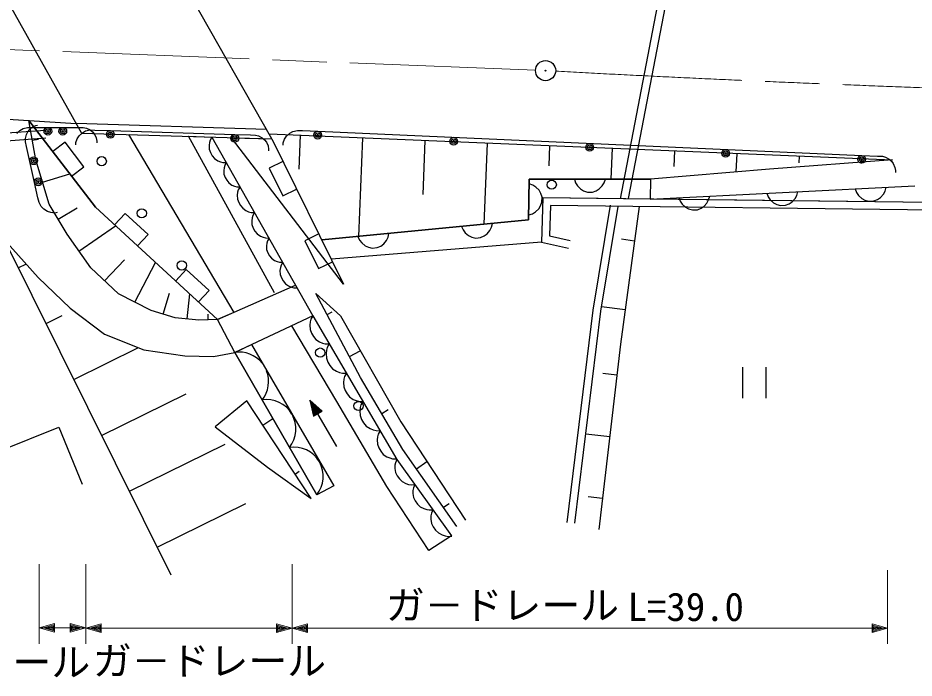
# Model space of a CAD drawing. Units: millimetres, scale not verified. Extents: x 40000 to 680000, y 20000 to 380000.
# Drawn here: x 335194 to 392862, y 247393 to 289893 of the extents above; entities that cross this region are included whole.
import ezdxf
from ezdxf.enums import TextEntityAlignment as Align

# ---------------------------------------------------------------- set-up
doc = ezdxf.new("R2010")
doc.units = ezdxf.units.MM
doc.header["$LTSCALE"] = 1000
doc.linetypes.add('CHAIN', pattern=[18.5, 12, -1.5, 3.5, -1.5])
for name, color, linetype, lineweight in [('S-BGD', 7, 'Continuous', 25), ('S-BMK', 2, 'CHAIN', 13), ('S-BMK-SRVR', 3, 'Continuous', 25), ('S-STR-HTXT', 7, 'Continuous', 13), ('S-STR-STR1', 1, 'Continuous', 25)]:
    doc.layers.add(name, color=color, linetype=linetype, lineweight=lineweight)
doc.styles.add('ＭＳ ゴシック', font='')
doc.styles.get('ＭＳ ゴシック').set_extended_font_data('MS Gothic')

msp = doc.modelspace()

# ---------------------------------------------------------------- linework, layer by layer
at = {"layer": 'S-BGD'}
for p, q in [((377884, 298693), (373944, 278256)), ((378384, 298643), (374454, 278257)), ((320764, 284213), (335897, 283292)), ((340187, 277708), (335897, 283292)), ((335897, 283292), (338949, 283090)), ((336341, 280760), (335897, 283292)), ((335897, 283292), (340187, 277708)), ((313577, 280976), (336948, 282669)), ((335123, 282447), (335323, 282646)), ((335323, 282646), (335523, 282765)), ((335523, 282765), (335803, 282845)), ((335803, 282845), (336123, 282845)), ((335821, 282566), (335952, 282717)), ((335952, 282717), (336160, 282885)), ((336123, 282845), (337123, 282845)), ((336160, 282885), (336346, 282967)), ((336346, 282967), (336463, 282993)), ((337123, 282845), (338079, 282845)), ((338079, 282845), (339079, 282845)), ((351192, 282713), (338949, 283090)), ((339079, 282845), (339399, 282845)), ((339346, 282502), (339549, 282615)), ((339399, 282845), (339599, 282805)), ((339549, 282615), (339832, 282686)), ((339599, 282805), (339839, 282685)), ((339832, 282686), (340152, 282676)), ((339839, 282685), (339999, 282566)), ((340152, 282676), (341151, 282644)), ((341151, 282644), (349157, 282394)), ((352688, 282475), (352893, 282586)), ((352893, 282586), (353176, 282653)), ((353176, 282653), (353496, 282638)), ((353496, 282638), (354495, 282594)), ((354495, 282594), (389505, 281041)), ((313849, 280497), (336984, 282173)), ((335674, 282125), (335739, 282384)), ((335678, 281922), (335674, 282125)), ((335739, 282384), (335821, 282566)), ((336119, 282026), (336516, 282095)), ((338926, 281878), (339013, 282114)), ((339013, 282114), (339139, 282309)), ((339139, 282309), (339346, 282502)), ((339290, 282483), (351537, 282105)), ((339999, 282566), (340119, 282407)), ((340119, 282407), (340239, 282168)), ((340239, 282168), (340279, 281969)), ((342318, 282389), (349086, 270939)), ((351703, 272198), (346168, 282271)), ((346168, 282271), (347672, 282224)), ((347562, 282033), (347519, 281878)), ((347672, 282224), (347562, 282033)), ((347672, 282224), (353173, 272504)), ((356152, 272752), (348935, 282174)), ((348935, 282174), (351537, 282105)), ((349157, 282394), (350157, 282363)), ((350157, 282363), (350477, 282353)), ((350477, 282353), (350675, 282307)), ((350675, 282307), (350912, 282180)), ((350912, 282180), (351068, 282055)), ((351068, 282055), (351183, 281893)), ((351358, 282421), (391477, 280751)), ((351537, 282105), (356152, 272752)), ((352260, 281857), (352350, 282092)), ((352350, 282092), (352479, 282285)), ((352479, 282285), (352688, 282475)), ((353364, 282337), (353272, 280148)), ((357376, 282170), (357109, 275827)), ((361388, 282003), (361242, 278533)), ((335748, 281612), (335678, 281922)), ((335965, 280641), (335748, 281612)), ((338229, 281894), (337435, 281290)), ((339444, 280313), (338229, 281894)), ((338921, 281719), (338926, 281878)), ((340279, 281969), (340279, 281850)), ((347519, 281878), (347494, 281691)), ((347494, 281691), (347507, 281438)), ((347507, 281438), (347585, 281221)), ((351183, 281893), (351295, 281650)), ((351295, 281650), (351329, 281450)), ((351329, 281450), (351325, 281331)), ((352253, 281698), (352260, 281857)), ((365400, 281836), (365180, 276613)), ((369412, 281669), (369357, 280380)), ((373424, 281502), (373340, 279521)), ((347585, 281221), (347697, 281024)), ((347697, 281024), (347842, 280845)), ((377435, 281335), (377393, 280320)), ((381447, 281168), (381397, 279978)), ((385459, 281001), (385441, 280565)), ((389505, 281041), (390504, 280997)), ((390504, 280997), (390824, 280983)), ((390824, 280983), (391022, 280934)), ((391022, 280934), (391256, 280804)), ((336267, 279288), (335965, 280641)), ((337196, 277898), (336341, 280760)), ((338649, 279709), (339444, 280313)), ((347842, 280845), (348053, 280703)), ((348053, 280703), (348227, 280626)), ((348227, 280626), (348382, 280583)), ((348382, 280583), (348604, 280577)), ((348500, 280396), (348459, 280249)), ((348604, 280577), (348500, 280396)), ((352250, 280660), (351352, 280222)), ((391477, 280751), (383569, 280158)), ((389471, 280834), (389458, 280528)), ((391256, 280804), (391411, 280678)), ((391411, 280678), (391523, 280514)), ((391523, 280514), (391633, 280270)), ((336768, 279329), (338539, 279853)), ((348459, 280249), (348435, 280072)), ((348435, 280072), (348447, 279832)), ((348447, 279832), (348522, 279627)), ((351352, 280222), (352233, 278435)), ((383569, 280158), (375902, 279521)), ((391633, 280270), (391664, 280069)), ((391664, 280069), (391658, 279950)), ((336484, 278317), (336267, 279288)), ((348522, 279627), (348628, 279440)), ((348628, 279440), (348765, 279270)), ((348765, 279270), (348965, 279136)), ((348965, 279136), (349130, 279064)), ((368057, 276892), (368098, 279521)), ((368098, 279521), (368057, 276892)), ((368332, 279118), (368093, 279201)), ((368098, 279521), (375902, 279521)), ((375902, 279521), (368098, 279521)), ((368530, 278996), (368332, 279118)), ((371000, 279521), (371080, 279282)), ((371080, 279282), (371200, 279083)), ((372800, 279083), (372920, 279282)), ((372920, 279282), (373000, 279521)), ((375902, 279521), (375876, 278232)), ((349130, 279064), (349277, 279023)), ((349277, 279023), (349487, 279017)), ((349334, 278671), (349309, 278483)), ((349377, 278825), (349334, 278671)), ((349487, 279017), (349377, 278825)), ((352233, 278435), (353131, 278874)), ((368727, 278794), (368530, 278996)), ((368844, 278593), (368727, 278794)), ((368920, 278353), (368844, 278593)), ((371200, 279083), (371400, 278884)), ((371400, 278884), (371600, 278765)), ((371600, 278765), (371840, 278685)), ((371840, 278685), (372160, 278685)), ((372160, 278685), (372400, 278765)), ((372400, 278765), (372600, 278884)), ((372600, 278884), (372800, 279083)), ((375876, 278232), (392901, 279085)), ((383390, 278609), (383482, 278374)), ((385320, 278466), (385387, 278709)), ((389065, 278893), (389157, 278658)), ((389157, 278658), (389287, 278466)), ((390695, 278337), (390885, 278546)), ((390885, 278546), (390995, 278750)), ((390995, 278750), (391063, 278993)), ((336553, 278006), (336484, 278317)), ((336692, 277752), (336553, 278006)), ((349309, 278483), (349322, 278230)), ((349322, 278230), (349400, 278014)), ((349400, 278014), (349512, 277816)), ((368832, 277797), (368915, 278035)), ((368980, 278316), (368889, 275464)), ((368980, 278316), (368889, 275464)), ((368915, 278035), (368920, 278353)), ((393949, 278014), (368980, 278316)), ((375876, 278232), (368980, 278316)), ((393949, 278014), (375876, 278232)), ((377715, 278324), (377807, 278090)), ((377807, 278090), (377937, 277897)), ((379345, 277769), (379535, 277977)), ((379535, 277977), (379644, 278182)), ((379644, 278182), (379712, 278424)), ((383482, 278374), (383612, 278182)), ((383612, 278182), (383822, 277993)), ((383822, 277993), (384027, 277884)), ((384826, 277924), (385020, 278053)), ((385020, 278053), (385210, 278262)), ((385210, 278262), (385320, 278466)), ((389287, 278466), (389497, 278277)), ((389497, 278277), (389703, 278168)), ((389703, 278168), (389946, 278100)), ((389946, 278100), (390266, 278116)), ((390266, 278116), (390502, 278208)), ((390502, 278208), (390695, 278337)), ((336852, 277583), (336692, 277752)), ((337091, 277432), (336852, 277583)), ((337312, 277359), (337091, 277432)), ((338362, 275965), (337196, 277898)), ((337779, 276931), (339015, 277669)), ((348044, 270478), (340187, 277708)), ((349512, 277816), (349657, 277637)), ((349657, 277637), (349868, 277495)), ((349868, 277495), (350042, 277419)), ((350042, 277419), (350198, 277376)), ((368303, 277288), (368505, 277404)), ((368505, 277404), (368708, 277600)), ((368708, 277600), (368832, 277797)), ((369464, 277812), (369402, 275857)), ((394449, 277510), (369464, 277812)), ((372209, 271087), (373322, 277840)), ((372209, 271087), (373322, 277840)), ((372704, 271017), (373815, 277760)), ((372704, 271017), (373815, 277760)), ((372704, 271017), (373815, 277760)), ((375165, 277744), (373974, 268885)), ((377937, 277897), (378146, 277709)), ((378146, 277709), (378352, 277599)), ((378352, 277599), (378596, 277532)), ((378596, 277532), (378916, 277548)), ((378916, 277548), (379151, 277639)), ((379151, 277639), (379345, 277769)), ((384027, 277884), (384271, 277816)), ((384271, 277816), (384591, 277832)), ((384591, 277832), (384826, 277924)), ((337564, 277333), (337312, 277359)), ((337720, 277367), (337564, 277333)), ((342097, 277306), (341417, 276576)), ((343565, 275955), (342097, 277306)), ((350198, 277376), (350419, 277370)), ((350266, 277024), (350241, 276836)), ((350241, 276836), (350254, 276583)), ((350309, 277178), (350266, 277024)), ((350419, 277370), (350309, 277178)), ((354744, 275597), (368057, 276892)), ((368057, 276892), (354744, 275597)), ((368062, 277212), (368303, 277288)), ((339120, 274882), (341481, 276517)), ((350254, 276583), (350332, 276367)), ((350332, 276367), (350444, 276169)), ((363734, 276472), (363837, 276242)), ((363837, 276242), (363976, 276056)), ((365568, 276211), (365668, 276420)), ((365668, 276420), (365724, 276666)), ((339878, 273799), (338362, 275965)), ((342886, 275225), (343565, 275955)), ((350444, 276169), (350589, 275990)), ((350589, 275990), (350800, 275848)), ((350800, 275848), (350974, 275772)), ((350974, 275772), (351130, 275729)), ((351130, 275729), (351351, 275723)), ((351351, 275723), (351247, 275541)), ((354557, 275983), (353660, 275545)), ((357077, 275824), (357180, 275594)), ((358911, 275563), (359011, 275773)), ((359011, 275773), (359068, 276018)), ((363976, 276056), (364194, 275877)), ((364194, 275877), (364405, 275778)), ((364405, 275778), (364651, 275722)), ((364651, 275722), (364970, 275753)), ((364970, 275753), (365201, 275855)), ((365201, 275855), (365388, 275993)), ((365388, 275993), (365568, 276211)), ((369402, 275857), (370729, 275556)), ((345049, 254028), (334319, 275609)), ((334319, 275609), (336496, 273172)), ((351206, 275395), (351183, 275217)), ((351183, 275217), (351195, 274977)), ((351247, 275541), (351206, 275395)), ((353660, 275545), (354541, 273759)), ((368889, 275464), (355381, 274358)), ((357180, 275594), (357319, 275408)), ((357319, 275408), (357537, 275229)), ((357537, 275229), (357748, 275130)), ((357748, 275130), (357995, 275074)), ((357995, 275074), (358313, 275105)), ((358313, 275105), (358544, 275207)), ((358544, 275207), (358732, 275346)), ((358732, 275346), (358911, 275563)), ((368889, 275464), (370618, 275071)), ((374867, 275529), (374034, 275640)), ((351195, 274977), (351269, 274773)), ((351269, 274773), (351375, 274585)), ((351375, 274585), (351512, 274416)), ((335213, 273810), (335738, 274069)), ((340773, 272967), (342043, 274319)), ((342717, 271594), (344050, 274153)), ((351512, 274416), (351712, 274281)), ((351712, 274281), (351877, 274209)), ((351877, 274209), (352024, 274168)), ((352024, 274168), (352234, 274162)), ((352125, 273971), (352081, 273816)), ((352234, 274162), (352125, 273971)), ((354541, 273759), (355438, 274197)), ((341667, 272136), (339878, 273799)), ((346025, 273691), (345346, 272961)), ((347493, 272340), (346025, 273691)), ((352081, 273816), (352056, 273629)), ((352056, 273629), (352069, 273376)), ((352069, 273376), (352148, 273159)), ((336496, 273172), (338557, 271200)), ((352148, 273159), (352259, 272962)), ((352259, 272962), (352404, 272783)), ((352404, 272783), (352616, 272641)), ((346814, 271610), (347493, 272340)), ((348044, 270478), (353063, 272698)), ((352616, 272641), (352789, 272565)), ((352789, 272565), (352945, 272521)), ((352945, 272521), (353166, 272515)), ((353063, 272698), (354161, 270708)), ((343766, 271053), (341667, 272136)), ((344544, 270821), (344951, 272173)), ((346079, 270511), (346247, 272132)), ((357242, 266752), (354373, 272158)), ((354373, 272158), (355945, 270704)), ((338557, 271200), (340773, 269537)), ((345321, 270589), (343766, 271053)), ((370541, 257418), (372209, 271087)), ((370541, 257418), (372209, 271087)), ((374272, 271100), (372751, 271302)), ((337001, 270213), (338041, 270725)), ((346838, 270434), (345321, 270589)), ((348044, 270478), (346838, 270434)), ((347441, 270456), (347428, 270815)), ((349086, 270939), (348044, 270478)), ((349150, 268356), (348044, 270478)), ((354161, 270708), (349150, 268356)), ((354043, 270495), (353998, 270323)), ((354161, 270708), (354043, 270495)), ((354161, 270708), (359577, 261473)), ((355090, 270807), (355407, 270973)), ((355945, 270704), (359834, 263899)), ((371038, 257358), (372704, 271017)), ((371038, 257358), (372704, 271017)), ((371038, 257358), (372704, 271017)), ((355708, 265193), (352815, 270077)), ((353998, 270323), (353974, 270116)), ((353974, 270116), (353992, 269836)), ((340773, 269537), (343300, 268531)), ((353992, 269836), (354083, 269598)), ((354083, 269598), (354210, 269382)), ((354210, 269382), (354373, 269186)), ((349150, 268356), (350218, 268858)), ((350218, 268858), (355515, 259780)), ((354373, 269186), (354609, 269033)), ((354609, 269033), (354802, 268952)), ((354802, 268952), (354974, 268907)), ((354974, 268907), (355219, 268904)), ((355219, 268904), (355096, 268680)), ((373974, 268885), (372585, 256963)), ((338790, 266617), (342957, 268667)), ((343300, 268531), (345943, 268144)), ((347771, 268106), (349150, 268356)), ((354421, 259190), (349150, 268356)), ((349150, 268356), (354421, 259190)), ((355048, 268500), (355023, 268283)), ((355023, 268283), (355042, 267990)), ((355096, 268680), (355048, 268500)), ((356525, 268104), (357222, 268470)), ((345943, 268144), (347771, 268106)), ((355042, 267990), (355137, 267741)), ((355137, 267741), (355270, 267514)), ((355270, 267514), (355441, 267309)), ((355441, 267309), (355688, 267149)), ((355688, 267149), (355891, 267064)), ((355891, 267064), (356071, 267016)), ((356071, 267016), (356328, 267013)), ((356328, 267013), (356210, 266800)), ((381827, 267413), (381827, 265423)), ((383347, 265423), (383347, 267413)), ((356165, 266628), (356140, 266421)), ((356210, 266800), (356165, 266628)), ((359972, 262115), (357242, 266752)), ((373743, 266898), (372831, 267003)), ((356140, 266421), (356159, 266141)), ((356159, 266141), (356249, 265904)), ((356249, 265904), (356376, 265687)), ((340578, 263020), (346022, 265699)), ((350746, 265581), (354421, 259190)), ((355714, 262305), (353986, 265278)), ((353986, 265278), (354210, 264257)), ((354764, 264576), (353986, 265278)), ((356376, 265687), (356540, 265491)), ((356540, 265491), (356775, 265338)), ((356775, 265338), (356969, 265257)), ((349925, 265251), (347880, 263560)), ((354064, 258953), (349925, 265251)), ((354046, 265175), (354242, 264322)), ((354692, 264581), (354046, 265175)), ((354106, 265071), (354274, 264386)), ((354620, 264585), (354106, 265071)), ((354167, 264968), (354306, 264450)), ((354548, 264590), (354167, 264968)), ((354227, 264865), (354338, 264515)), ((354476, 264594), (354227, 264865)), ((354307, 264727), (354370, 264579)), ((354404, 264599), (354307, 264727)), ((358932, 259720), (355708, 265193)), ((356969, 265257), (357141, 265212)), ((357141, 265212), (357386, 265209)), ((357215, 264805), (357190, 264588)), ((357263, 264985), (357215, 264805)), ((357386, 265209), (357263, 264985)), ((354210, 264257), (354764, 264576)), ((354242, 264322), (354692, 264581)), ((354274, 264386), (354620, 264585)), ((354306, 264450), (354548, 264590)), ((354338, 264515), (354476, 264594)), ((354370, 264579), (354404, 264599)), ((357190, 264588), (357209, 264295)), ((357209, 264295), (357304, 264046)), ((358607, 264434), (359022, 264676)), ((347880, 263560), (351255, 260962)), ((350960, 263677), (351601, 264094)), ((357304, 264046), (357437, 263819)), ((357437, 263819), (357608, 263615)), ((357608, 263615), (357855, 263454)), ((359834, 263899), (364000, 257560)), ((333969, 261995), (337818, 263542)), ((337818, 263542), (339334, 259868)), ((357855, 263454), (358057, 263369)), ((358057, 263369), (358238, 263322)), ((358238, 263322), (358495, 263318)), ((358377, 263105), (358331, 262933)), ((358495, 263318), (358377, 263105)), ((373280, 262924), (371739, 263102)), ((342367, 259423), (348534, 262458)), ((358331, 262933), (358307, 262726)), ((358307, 262726), (358325, 262446)), ((358325, 262446), (358416, 262209)), ((358416, 262209), (358543, 261992)), ((358543, 261992), (358706, 261797)), ((363448, 257149), (359972, 262115)), ((358706, 261797), (358942, 261643)), ((358942, 261643), (359135, 261562)), ((359135, 261562), (359308, 261517)), ((359308, 261517), (359553, 261514)), ((359483, 261261), (359455, 261094)), ((359577, 261473), (359483, 261261)), ((359577, 261473), (363101, 256557)), ((360841, 260874), (361516, 261341)), ((351255, 260962), (354064, 258953)), ((353029, 260527), (353301, 260704)), ((359455, 261094), (359450, 260895)), ((359450, 260895), (359492, 260631)), ((359492, 260631), (359599, 260414)), ((359599, 260414), (359738, 260220)), ((359738, 260220), (359910, 260048)), ((355515, 259780), (354421, 259190)), ((361639, 255616), (358932, 259720)), ((359910, 260048), (360147, 259923)), ((360147, 259923), (360338, 259863)), ((360338, 259863), (360505, 259835)), ((360505, 259835), (360738, 259853)), ((360644, 259641), (360616, 259474)), ((360738, 259853), (360644, 259641)), ((360616, 259474), (360612, 259275)), ((360612, 259275), (360653, 259012)), ((360653, 259012), (360760, 258794)), ((372817, 258950), (371879, 259058)), ((344155, 255826), (349861, 258634)), ((360760, 258794), (360899, 258600)), ((360899, 258600), (361071, 258428)), ((361071, 258428), (361308, 258303)), ((362579, 258390), (362940, 258640)), ((361308, 258303), (361499, 258243)), ((361499, 258243), (361666, 258215)), ((361666, 258215), (361899, 258233)), ((361772, 257835), (361766, 257626)), ((361801, 258010), (361772, 257835)), ((361899, 258233), (361801, 258010)), ((361766, 257626), (361810, 257349)), ((361810, 257349), (361922, 257121)), ((361922, 257121), (362069, 256917)), ((362069, 256917), (362249, 256737)), ((362249, 256737), (362498, 256606)), ((363101, 256557), (361639, 255616)), ((362498, 256606), (362698, 256542)), ((362698, 256542), (362874, 256513)), ((362874, 256513), (363118, 256532))]:
    msp.add_line(p, q, dxfattribs=at)
for centre, major_axis in [((337123, 282596), (250, 0)), ((337123, 282596), (150, 0)), ((337123, 282596), (50, 0)), ((338079, 282596), (250, 0)), ((338079, 282596), (150, 0)), ((338079, 282596), (50, 0)), ((341143, 282396), (250, 0)), ((354484, 282346), (250, 0)), ((341143, 282396), (150, 0)), ((341143, 282396), (50, 0)), ((349150, 282145), (250, 0)), ((349150, 282145), (150, 0)), ((349150, 282145), (50, 0)), ((354484, 282346), (150, 0)), ((354484, 282346), (50, 0)), ((363236, 281958), (250, 0)), ((363236, 281958), (150, 0)), ((363236, 281958), (50, 0)), ((371989, 281569), (250, 0)), ((371989, 281569), (150, 0)), ((371989, 281569), (50, 0)), ((380741, 281181), (250, 0)), ((336209, 280695), (250, 0)), ((340584, 280666), (300, 0)), ((380741, 281181), (150, 0)), ((380741, 281181), (50, 0)), ((389494, 280793), (250, 0)), ((389494, 280793), (150, 0)), ((336209, 280695), (150, 0)), ((336209, 280695), (50, 0)), ((389494, 280793), (50, 0)), ((336511, 279342), (250, 0)), ((336511, 279342), (150, 0)), ((336511, 279342), (50, 0)), ((369542, 279157), (300, 0)), ((343161, 277313), (300, 0)), ((345737, 273959), (300, 0)), ((354650, 268346), (300, 0)), ((357113, 264910), (300, 0))]:
    msp.add_ellipse(centre, major_axis=major_axis, ratio=0.994777, dxfattribs=at)
for centre, start_param, end_param in [((349431, 266489), 0.678808, 1.719343), ((349431, 266489), 5.60305, 6.656103), ((351188, 263433), 0.529632, 1.719343), ((351188, 263433), 5.60305, 6.805279), ((352945, 260378), 5.60305, 8.002528)]:
    msp.add_ellipse(centre, major_axis=(1898, 0), ratio=0.994777, start_param=start_param, end_param=end_param, dxfattribs=at)
at = {"layer": 'S-BMK'}
msp.add_line((301105, 289174), (368501, 286525), dxfattribs=at)
msp.add_ellipse((440344, 1577793), major_axis=(1300024, 0), ratio=0.994777, start_param=4.658098, end_param=4.733741, dxfattribs=at)
at = {"layer": 'S-BMK-SRVR'}
for major_axis in [(650, 0), (26, 0)]:
    msp.add_ellipse((369150, 286499), major_axis=major_axis, ratio=0.994777, dxfattribs=at)
at = {"layer": 'S-STR-HTXT'}
for p, q in [((336555, 254717), (336555, 249601)), ((339555, 254727), (339555, 249605)), ((352831, 249605), (352831, 254727)), ((391160, 249605), (391160, 254343)), ((336555, 250624), (337555, 250903)), ((337555, 250903), (337555, 250346)), ((338555, 250346), (338555, 250903)), ((338555, 250903), (339555, 250624)), ((339555, 250600), (340555, 250879)), ((340555, 250879), (340555, 250321)), ((351831, 250321), (351831, 250879)), ((351831, 250879), (352831, 250600)), ((352831, 250600), (353831, 250879)), ((353831, 250879), (353831, 250321)), ((390160, 250321), (390160, 250879)), ((390160, 250879), (391160, 250600)), ((337555, 250346), (336555, 250624)), ((336555, 250624), (339555, 250624)), ((336835, 250624), (337515, 250823)), ((337515, 250425), (336835, 250624)), ((336995, 250624), (337475, 250744)), ((337475, 250505), (336995, 250624)), ((337235, 250624), (337435, 250664)), ((337435, 250585), (337235, 250624)), ((337435, 250664), (337435, 250585)), ((337475, 250744), (337475, 250505)), ((337515, 250823), (337515, 250425)), ((339555, 250624), (338555, 250346)), ((338595, 250425), (338595, 250823)), ((338595, 250823), (339275, 250624)), ((339275, 250624), (338595, 250425)), ((338635, 250505), (338635, 250744)), ((338635, 250744), (339115, 250624)), ((339115, 250624), (338635, 250505)), ((338675, 250585), (338675, 250664)), ((338675, 250664), (338875, 250624)), ((338875, 250624), (338675, 250585)), ((340555, 250321), (339555, 250600)), ((339555, 250600), (352831, 250600)), ((339835, 250600), (340515, 250799)), ((340515, 250401), (339835, 250600)), ((339995, 250600), (340475, 250719)), ((340475, 250481), (339995, 250600)), ((340235, 250600), (340435, 250640)), ((340435, 250560), (340235, 250600)), ((340435, 250640), (340435, 250560)), ((340475, 250719), (340475, 250481)), ((340515, 250799), (340515, 250401)), ((352831, 250600), (351831, 250321)), ((351871, 250401), (351871, 250799)), ((351871, 250799), (352551, 250600)), ((352551, 250600), (351871, 250401)), ((351911, 250481), (351911, 250719)), ((351911, 250719), (352391, 250600)), ((352391, 250600), (351911, 250481)), ((351951, 250560), (351951, 250640)), ((351951, 250640), (352151, 250600)), ((352151, 250600), (351951, 250560)), ((353831, 250321), (352831, 250600)), ((352831, 250600), (391160, 250600)), ((353111, 250600), (353791, 250799)), ((353791, 250401), (353111, 250600)), ((353271, 250600), (353751, 250719)), ((353751, 250481), (353271, 250600)), ((353511, 250600), (353711, 250640)), ((353711, 250560), (353511, 250600)), ((353711, 250640), (353711, 250560)), ((353751, 250719), (353751, 250481)), ((353791, 250799), (353791, 250401)), ((391160, 250600), (390160, 250321)), ((390200, 250401), (390200, 250799)), ((390200, 250799), (390880, 250600)), ((390880, 250600), (390200, 250401)), ((390240, 250481), (390240, 250719)), ((390240, 250719), (390720, 250600)), ((390720, 250600), (390240, 250481)), ((390280, 250560), (390280, 250640)), ((390280, 250640), (390480, 250600)), ((390480, 250600), (390280, 250560))]:
    msp.add_line(p, q, dxfattribs=at)
at = {"layer": 'S-STR-STR1'}
for p, q in [((331654, 296085), (339290, 282483)), ((351537, 282105), (344043, 295326))]:
    msp.add_line(p, q, dxfattribs=at)

# ---------------------------------------------------------------- texts
at = {"layer": 'S-STR-HTXT', "style": 'ＭＳ ゴシック'}
for s, p in [('ガ－ドレール', (358874, 250619)), ('L=39.0', (374431, 250520)), ('ガ－ドレール', (324843, 246951)), ('ガ－ドレール', (340020, 247034))]:
    msp.add_text(s, height=1833, dxfattribs=at).set_placement(p, align=Align.BOTTOM_LEFT)

doc.saveas('drawing.dxf')
